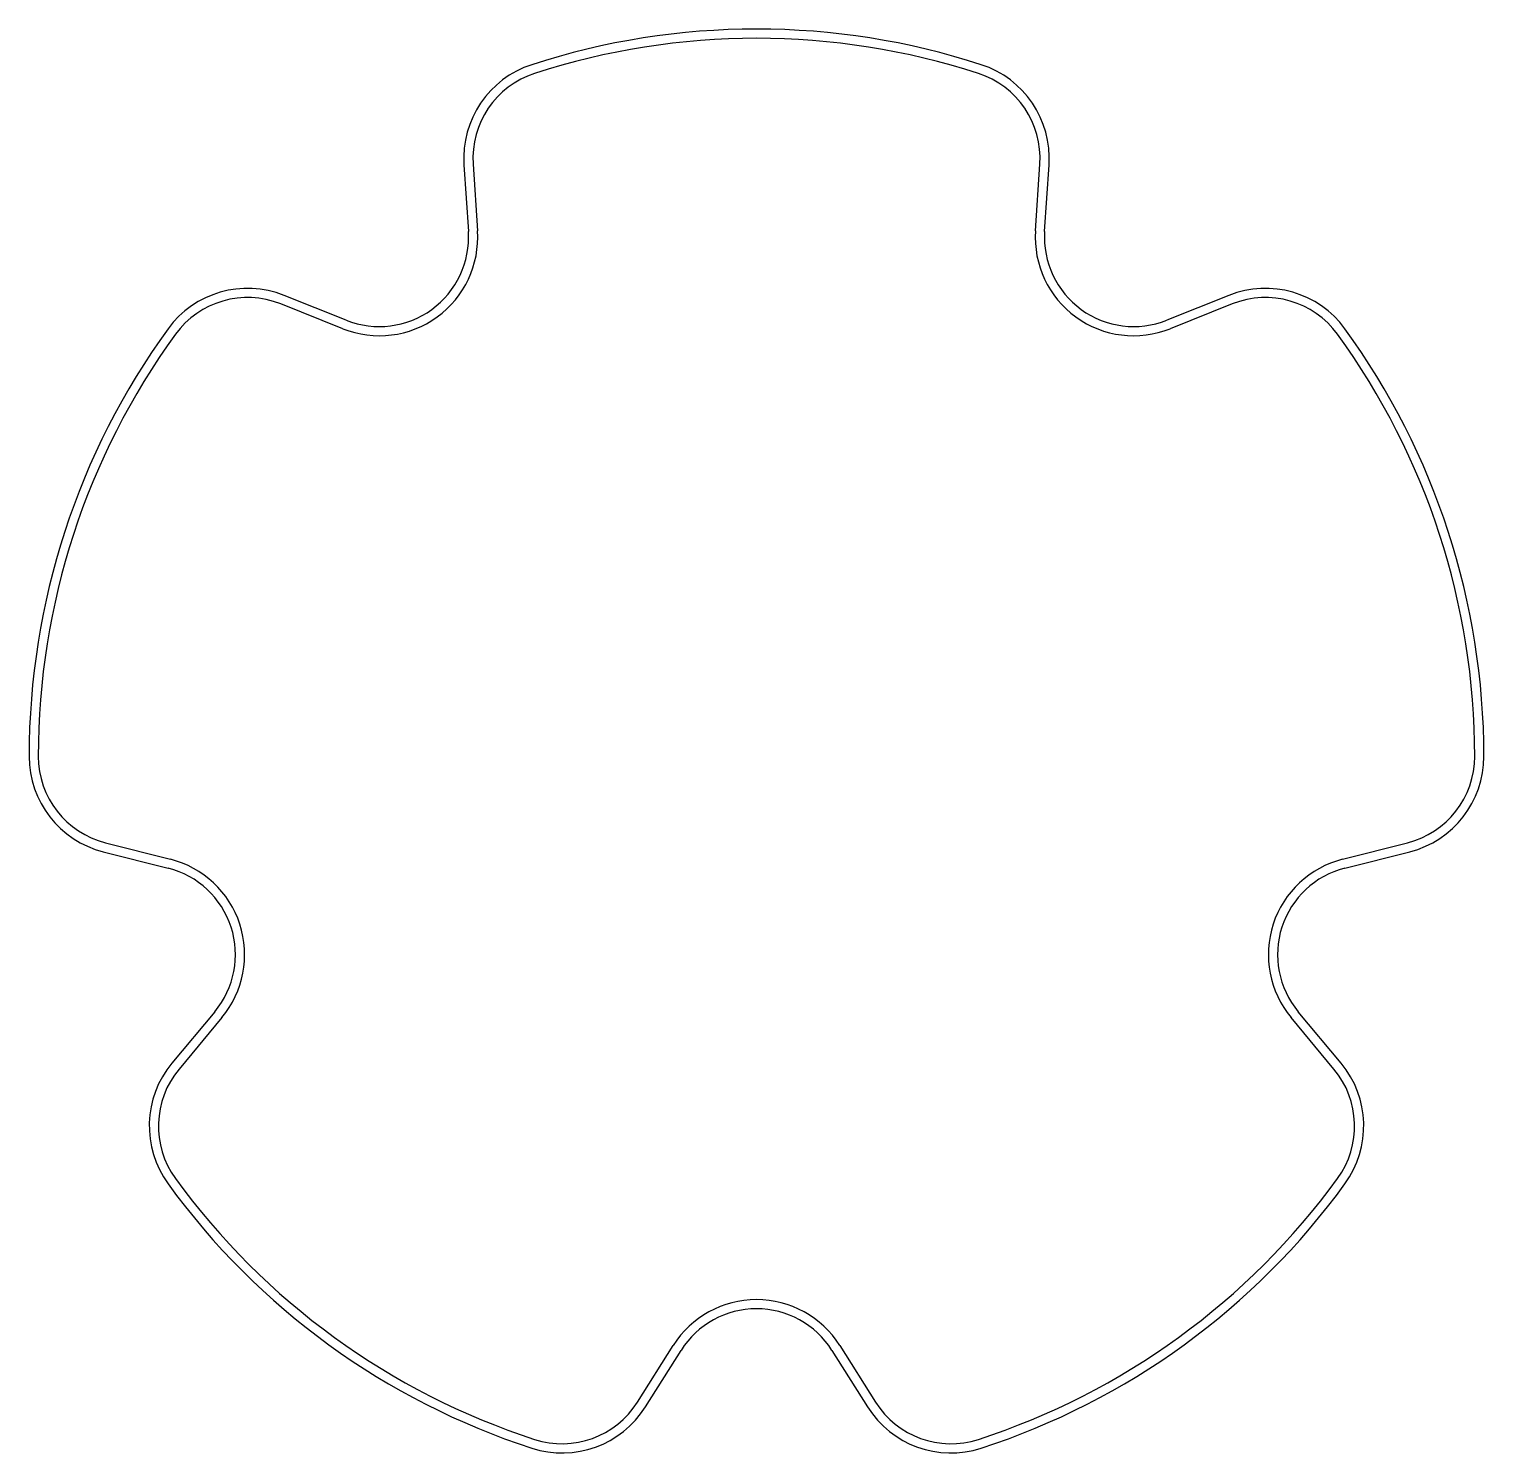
# Model space of a CAD drawing. Header units: metres. Extents: x -790 to 790, y -757 to 790.
import ezdxf

# ---------------------------------------------------------------- set-up
doc = ezdxf.new("R2010")
doc.units = ezdxf.units.M

msp = doc.modelspace()

# ---------------------------------------------------------------- linework, layer by layer
at = {"layer": 'PARAMETRIX'}
for p, q in [((-317.7342, 642.6666), (-312.9516, 570.1508)), ((-307.7559, 643.3247), (-302.9733, 570.8089)), ((302.9733, 570.8089), (307.7559, 643.3247)), ((312.9516, 570.1508), (317.7342, 642.6666)), ((-449.2476, 464.5344), (-516.7363, 491.4915)), ((-445.5383, 473.821), (-513.027, 500.7781)), ((513.027, 500.7781), (445.5383, 473.821)), ((516.7363, 491.4915), (449.2476, 464.5344)), ((-706.9399, -93.895), (-636.4955, -111.7551)), ((636.4955, -111.7551), (706.9399, -93.895)), ((-709.3975, -103.5883), (-638.953, -121.4484)), ((638.953, -121.4484), (709.3975, -103.5883)), ((-588.3095, -277.3134), (-634.8023, -333.1687)), ((-580.6236, -283.7109), (-627.1165, -339.5662)), ((627.1165, -339.5662), (580.6236, -283.7109)), ((634.8023, -333.1687), (588.3095, -277.3134)), ((-129.157, -701.355), (-90.4025, -639.8774)), ((-120.6976, -706.6877), (-81.9431, -645.2101)), ((81.9431, -645.2101), (120.6976, -706.6877)), ((90.4025, -639.8774), (129.157, -701.355))]:
    msp.add_line(p, q, dxfattribs=at)
for centre, radius, start, end in [((0, 0), 790, 72, 108), ((0, 0), 780, 72, 108), ((-211.1001, 649.6993), 106.8657, 108, 183.7733), ((211.1001, 649.6993), 106.8657, 356.2267, 72), ((-211.1001, 649.6993), 96.8657, 108, 183.7733), ((211.1001, 649.6993), 96.8657, 356.2267, 72), ((-409.6074, 563.7762), 106.8657, 248.2267, 3.7733), ((-409.6074, 563.7762), 96.8657, 248.2267, 3.7733), ((409.6074, 563.7762), 106.8657, 176.2267, 291.7733), ((409.6074, 563.7762), 96.8657, 176.2267, 291.7733), ((-552.6672, 401.5362), 106.8657, 68.2267, 144), ((552.6672, 401.5362), 106.8657, 36, 111.7733), ((-552.6672, 401.5362), 96.8657, 68.2267, 144), ((552.6672, 401.5362), 96.8657, 36, 111.7733), ((0, 0), 790, 144, 180), ((0, 0), 780, 144, 180), ((0, 0), 780, 0, 36), ((0, 0), 790, 360, 36), ((-683.1343, 0), 106.8657, 180, 255.7733), ((-683.1343, 0), 96.8657, 180, 255.7733), ((683.1343, 0), 96.8657, 284.2267, 360), ((683.1343, 0), 106.8657, 284.2267, 360), ((-662.7587, -215.3434), 96.8657, 320.2267, 75.7733), ((-662.7587, -215.3434), 106.8657, 320.2267, 75.7733), ((662.7587, -215.3434), 106.8657, 104.2267, 219.7733), ((662.7587, -215.3434), 96.8657, 104.2267, 219.7733), ((-552.6672, -401.5362), 106.8657, 140.2267, 216), ((-552.6672, -401.5362), 96.8657, 140.2267, 216), ((552.6672, -401.5362), 96.8657, 324, 39.7733), ((552.6672, -401.5362), 106.8657, 324, 39.7733), ((0, 0), 790, 216, 252), ((0, 0), 780, 216, 252), ((0, 0), 780, 288, 324), ((0, 0), 790, 288, 324), ((0, -696.8657), 106.8657, 32.2267, 147.7733), ((0, -696.8657), 96.8657, 32.2267, 147.7733), ((-211.1001, -649.6993), 106.8657, 252, 327.7733), ((-211.1001, -649.6993), 96.8657, 252, 327.7733), ((211.1001, -649.6993), 106.8657, 212.2267, 288), ((211.1001, -649.6993), 96.8657, 212.2267, 288)]:
    msp.add_arc(centre, radius, start, end, dxfattribs=at)

doc.saveas('drawing.dxf')
